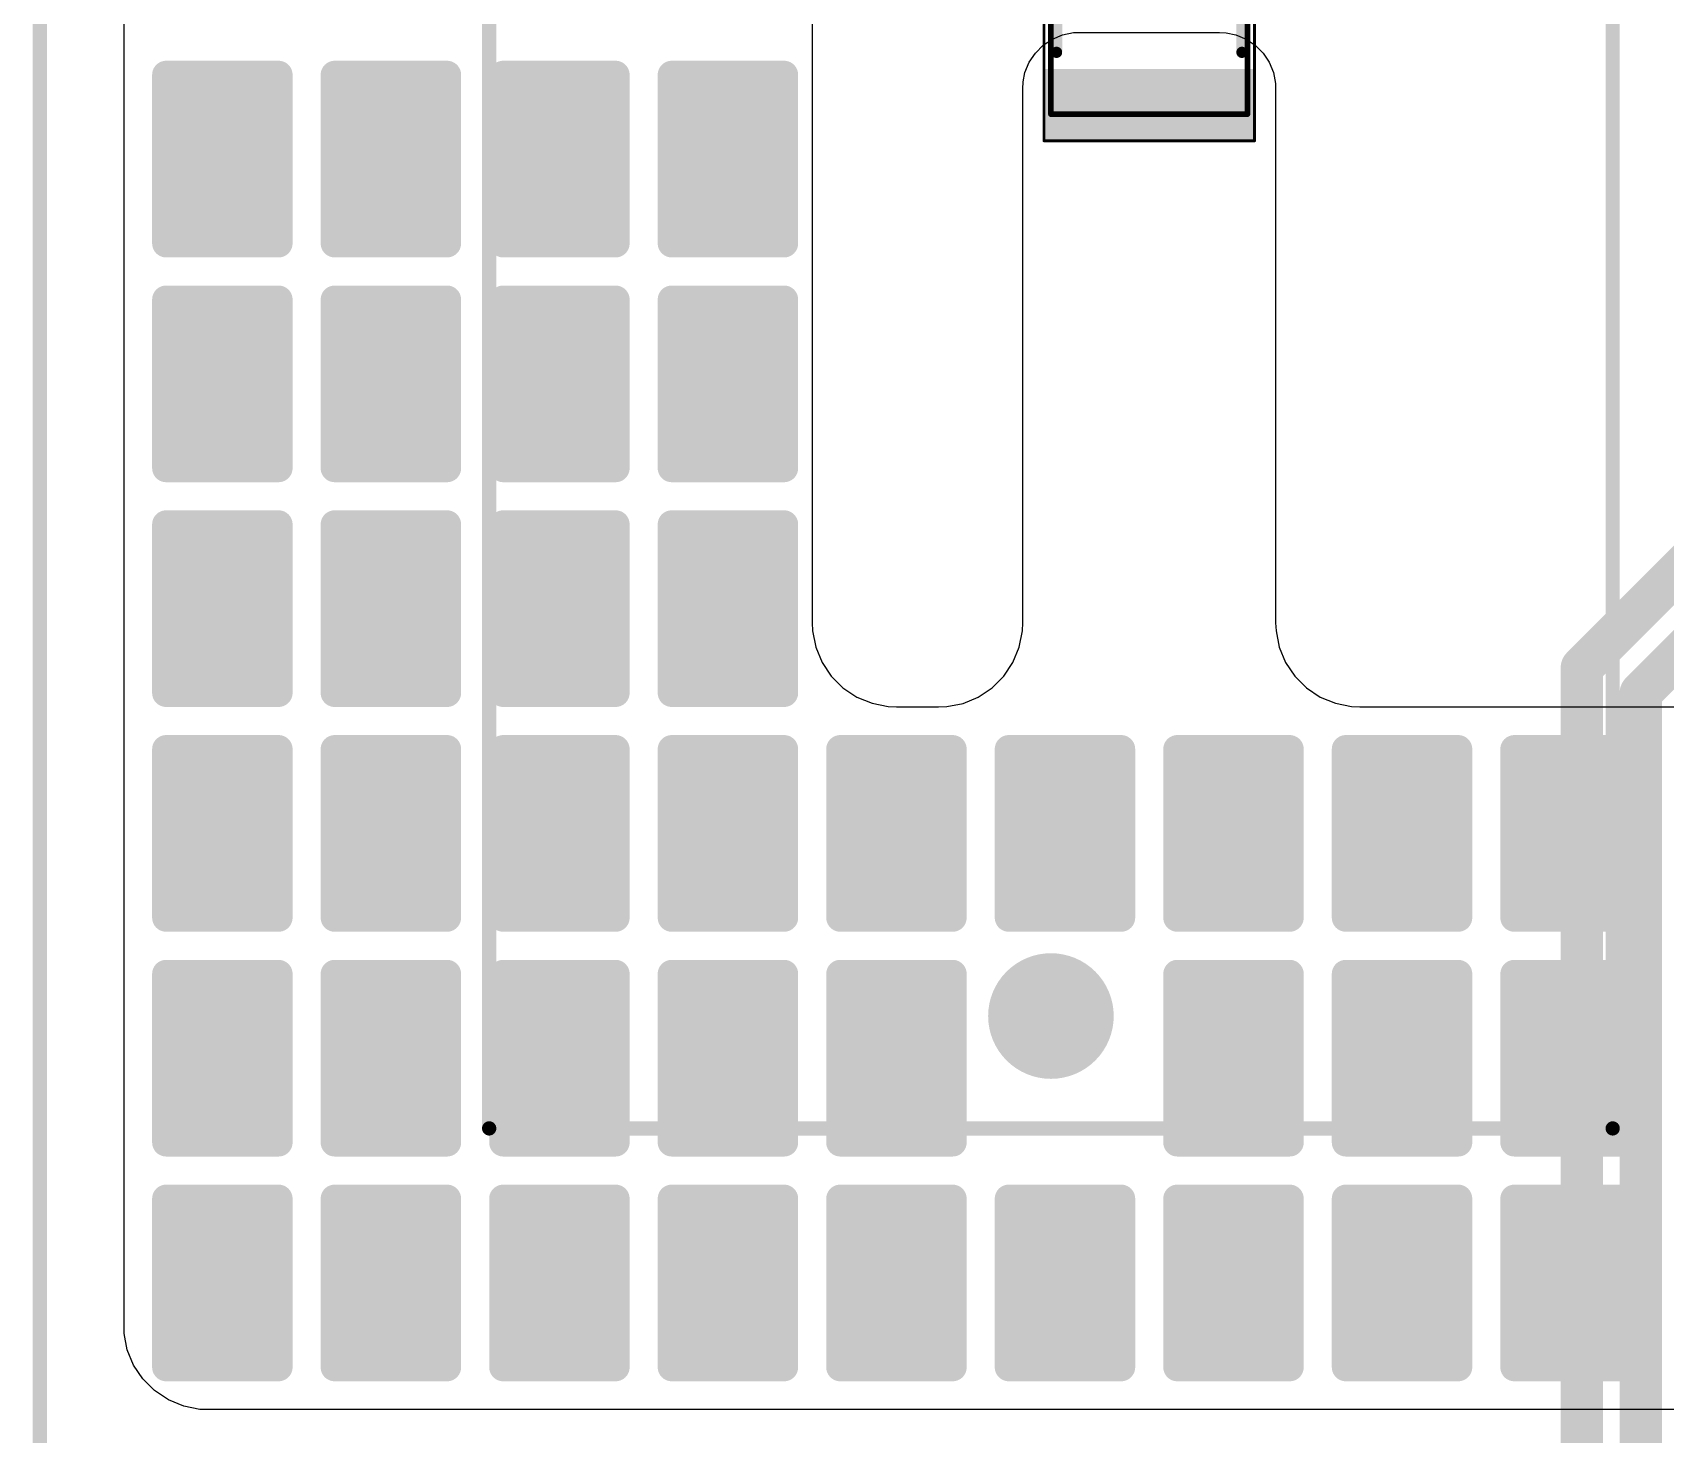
# Model space of a CAD drawing. Header units: millimetres. Extents: x 25 to 183, y 185 to 406.
# Drawn here: x 25.27 to 54.34, y 236.46 to 261.4 of the extents above; entities that cross this region are included whole.
import ezdxf

# ---------------------------------------------------------------- set-up
doc = ezdxf.new("R2010")
doc.units = ezdxf.units.MM
for name, color, linetype in [('BottomLayer', 5, 'Continuous'), ('BottomOverlay', 54, 'Continuous'), ('BottomPaste', 16, 'Continuous'), ('BottomSolder', 6, 'Continuous'), ('Mechanical1', 6, 'Continuous'), ('Mechanical13', 56, 'Continuous'), ('Mechanical15', 56, 'Continuous'), ('MultiLayer', 9, 'Continuous'), ('PadHoleLayer', 156, 'Continuous'), ('TopLayer', 1, 'Continuous'), ('TopOverlay', 2, 'Continuous'), ('TopSolder', 216, 'Continuous')]:
    doc.layers.add(name, color=color, linetype=linetype)

# ---------------------------------------------------------------- blocks, each defined once
blk = doc.blocks.new('MKP_W20_H39_5_L41_5_LS37_5_1870')
at = {"layer": 'BottomLayer', "const_width": 1.016}
for points in [[(-0.508, 0, 1), (0.508, 0, 1)], [(36.992, 0, 1), (38.008, 0, 1)]]:
    blk.add_lwpolyline(points, format="xyb", close=True, dxfattribs=at)
at = {"layer": 'BottomSolder', "const_width": 1.118}
for points in [[(-0.559, 0, 1), (0.559, 0, 1)], [(36.941, 0, 1), (38.059, 0, 1)]]:
    blk.add_lwpolyline(points, format="xyb", close=True, dxfattribs=at)
at = {"layer": 'Mechanical13', "const_width": 0.254}
for points in [[(39.5, 10), (-2, 10)], [(-2, 0.501), (-2, 10)], [(39.5, -10), (39.5, 10)], [(-2, -10), (-2, 0.501)], [(39.5, -10), (-2, -10)]]:
    blk.add_lwpolyline(points, dxfattribs=at)
at = {"layer": 'Mechanical13', "const_width": 0.127}
for points in [[(-2.064, 10, 1), (-1.937, 10, 1)], [(-2.064, 10, 1), (-1.937, 10, 1)], [(39.436, 10, 1), (39.563, 10, 1)], [(39.436, 10, 1), (39.563, 10, 1)], [(-2.064, 0.501, 1), (-1.937, 0.501, 1)], [(-2.064, 0.501, 1), (-1.937, 0.501, 1)], [(-2.064, -10, 1), (-1.937, -10, 1)], [(-2.064, -10, 1), (-1.937, -10, 1)], [(39.436, -10, 1), (39.563, -10, 1)], [(39.436, -10, 1), (39.563, -10, 1)]]:
    blk.add_lwpolyline(points, format="xyb", close=True, dxfattribs=at)
at = {"layer": 'MultiLayer', "const_width": 1.016}
for points in [[(-0.508, 0, 1), (0.508, 0, 1)], [(36.992, 0, 1), (38.008, 0, 1)]]:
    blk.add_lwpolyline(points, format="xyb", close=True, dxfattribs=at)
at = {"layer": 'PadHoleLayer', "const_width": 0.6}
for points in [[(-0.3, 0, 1), (0.3, 0, 1)], [(37.2, 0, 1), (37.8, 0, 1)]]:
    blk.add_lwpolyline(points, format="xyb", close=True, dxfattribs=at)
at = {"layer": 'TopLayer', "const_width": 1.016}
for points in [[(-0.508, 0, 1), (0.508, 0, 1)], [(36.992, 0, 1), (38.008, 0, 1)]]:
    blk.add_lwpolyline(points, format="xyb", close=True, dxfattribs=at)
at = {"layer": 'TopOverlay', "const_width": 0.254}
for points in [[(39.5, 10), (-2, 10)], [(-2, -0.501), (-2, 10)], [(39.5, -10), (39.5, 10)], [(-2, -10), (-2, -0.501)], [(39.5, -10), (-2, -10)]]:
    blk.add_lwpolyline(points, dxfattribs=at)
at = {"layer": 'TopOverlay', "const_width": 0.127}
for points in [[(-2.064, 10, 1), (-1.937, 10, 1)], [(-2.064, 10, 1), (-1.937, 10, 1)], [(39.436, 10, 1), (39.563, 10, 1)], [(39.436, 10, 1), (39.563, 10, 1)], [(-2.064, -0.501, 1), (-1.937, -0.501, 1)], [(-2.064, -0.501, 1), (-1.937, -0.501, 1)], [(-2.064, -10, 1), (-1.937, -10, 1)], [(-2.064, -10, 1), (-1.937, -10, 1)], [(39.436, -10, 1), (39.563, -10, 1)], [(39.436, -10, 1), (39.563, -10, 1)]]:
    blk.add_lwpolyline(points, format="xyb", close=True, dxfattribs=at)
at = {"layer": 'TopSolder', "const_width": 1.118}
for points in [[(-0.559, 0, 1), (0.559, 0, 1)], [(36.941, 0, 1), (38.059, 0, 1)]]:
    blk.add_lwpolyline(points, format="xyb", close=True, dxfattribs=at)
blk = doc.blocks.new('SMD_C_1812_B_1882')
at = {"layer": 'BottomLayer'}
for points in [[(-2.8, 1.75), (-2.8, -1.75), (-1.75, 1.75), (-1.75, -1.75)], [(1.75, 1.75), (1.75, -1.75), (2.8, 1.75), (2.8, -1.75)]]:
    blk.add_solid(points, dxfattribs=at)
at = {"layer": 'BottomOverlay', "const_width": 0.2}
for points in [[(-1.35, 1.65), (1.35, 1.65)], [(-1.35, -1.65), (1.35, -1.65)]]:
    blk.add_lwpolyline(points, dxfattribs=at)
at = {"layer": 'BottomOverlay', "const_width": 0.1}
for points in [[(-1.4, 1.65, 1), (-1.3, 1.65, 1)], [(1.3, 1.65, 1), (1.4, 1.65, 1)], [(-1.4, -1.65, 1), (-1.3, -1.65, 1)], [(1.3, -1.65, 1), (1.4, -1.65, 1)]]:
    blk.add_lwpolyline(points, format="xyb", close=True, dxfattribs=at)
at = {"layer": 'BottomPaste'}
for points in [[(-2.8, 1.75), (-2.8, -1.75), (-1.75, 1.75), (-1.75, -1.75)], [(1.75, 1.75), (1.75, -1.75), (2.8, 1.75), (2.8, -1.75)]]:
    blk.add_solid(points, dxfattribs=at)
at = {"layer": 'BottomSolder'}
for points in [[(-2.902, 1.852), (-2.902, -1.852), (-1.648, 1.852), (-1.648, -1.852)], [(1.648, 1.852), (1.648, -1.852), (2.902, 1.852), (2.902, -1.852)]]:
    blk.add_solid(points, dxfattribs=at)
at = {"layer": 'Mechanical13', "const_width": 0.1}
for points in [[(-2.45, 1.75), (-2.45, -1.75)], [(-2.45, 1.75), (2.45, 1.75)], [(2.45, 1.75), (2.45, -1.75)], [(-2.45, -1.75), (2.45, -1.75)]]:
    blk.add_lwpolyline(points, dxfattribs=at)
at = {"layer": 'Mechanical13', "const_width": 0.05}
for points in [[(-2.475, 1.75, 1), (-2.425, 1.75, 1)], [(-2.475, 1.75, 1), (-2.425, 1.75, 1)], [(2.425, 1.75, 1), (2.475, 1.75, 1)], [(2.425, 1.75, 1), (2.475, 1.75, 1)], [(-2.475, -1.75, 1), (-2.425, -1.75, 1)], [(-2.475, -1.75, 1), (-2.425, -1.75, 1)], [(2.425, -1.75, 1), (2.475, -1.75, 1)], [(2.425, -1.75, 1), (2.475, -1.75, 1)]]:
    blk.add_lwpolyline(points, format="xyb", close=True, dxfattribs=at)
at = {"layer": 'Mechanical15'}
for points, const_width in [([(-2.925, 1.875), (-2.925, -1.875)], 0.05), ([(-2.925, 1.875), (2.925, 1.875)], 0.05), ([(2.925, 1.875), (2.925, -1.875)], 0.05), ([(0, 0.5), (0, -0.5)], 0.1), ([(-0.5, 0), (0.5, 0)], 0.1), ([(-2.925, -1.875), (2.925, -1.875)], 0.05)]:
    blk.add_lwpolyline(points, dxfattribs=dict(at, const_width=const_width))
for points, const_width in [([(-2.937, 1.875, 1), (-2.913, 1.875, 1)], 0.025), ([(-2.937, 1.875, 1), (-2.913, 1.875, 1)], 0.025), ([(2.913, 1.875, 1), (2.937, 1.875, 1)], 0.025), ([(2.913, 1.875, 1), (2.937, 1.875, 1)], 0.025), ([(-0.025, 0.5, 1), (0.025, 0.5, 1)], 0.05), ([(-0.525, 0, 1), (-0.475, 0, 1)], 0.05), ([(0.475, 0, 1), (0.525, 0, 1)], 0.05), ([(-0.025, -0.5, 1), (0.025, -0.5, 1)], 0.05), ([(-2.937, -1.875, 1), (-2.913, -1.875, 1)], 0.025), ([(-2.937, -1.875, 1), (-2.913, -1.875, 1)], 0.025), ([(2.913, -1.875, 1), (2.937, -1.875, 1)], 0.025), ([(2.913, -1.875, 1), (2.937, -1.875, 1)], 0.025)]:
    blk.add_lwpolyline(points, format="xyb", close=True, dxfattribs=dict(at, const_width=const_width))

msp = doc.modelspace()

# ---------------------------------------------------------------- linework, layer by layer
at = {"layer": 'BottomLayer'}
for p, q in [((26.9, 238.4), (26.9, 299.53)), ((39.15, 287.4), (39.15, 250.9)), ((43.426, 261.286), (43.608, 261.362)), ((43.608, 261.362), (43.801, 261.4)), ((43.801, 261.4), (43.9, 261.4)), ((43.9, 261.4), (46.4, 261.4)), ((46.4, 261.4), (46.4, 261.4)), ((46.4, 261.4), (46.4, 261.4)), ((46.4, 261.4), (46.4, 261.4)), ((46.4, 261.4), (46.517, 261.396)), ((46.517, 261.396), (46.692, 261.362)), ((46.692, 261.362), (46.874, 261.286)), ((43.014, 260.874), (43.123, 261.038)), ((43.123, 261.038), (43.262, 261.177)), ((43.262, 261.177), (43.426, 261.286)), ((46.874, 261.286), (47.038, 261.177)), ((47.038, 261.177), (47.177, 261.038)), ((47.177, 261.038), (47.286, 260.874)), ((42.938, 260.692), (43.014, 260.874)), ((47.286, 260.874), (47.362, 260.692)), ((42.9, 260.4), (42.905, 260.525)), ((42.905, 260.525), (42.938, 260.692)), ((47.362, 260.692), (47.4, 260.498)), ((47.4, 260.498), (47.4, 260.4)), ((42.9, 250.9), (42.9, 260.4)), ((42.9, 260.4), (42.9, 260.4)), ((47.4, 260.4), (47.4, 250.9)), ((39.15, 250.9), (39.157, 250.753)), ((42.893, 250.753), (42.9, 250.9)), ((47.4, 250.9), (47.407, 250.753)), ((39.157, 250.753), (39.215, 250.465)), ((42.836, 250.464), (42.893, 250.753)), ((47.407, 250.753), (47.465, 250.465)), ((39.215, 250.465), (39.327, 250.193)), ((42.723, 250.193), (42.836, 250.464)), ((47.465, 250.465), (47.577, 250.193)), ((39.327, 250.193), (39.49, 249.948)), ((42.56, 249.948), (42.723, 250.193)), ((47.577, 250.193), (47.74, 249.948)), ((39.49, 249.948), (39.698, 249.74)), ((39.698, 249.74), (39.943, 249.577)), ((42.107, 249.577), (42.352, 249.74)), ((42.352, 249.74), (42.56, 249.948)), ((47.74, 249.948), (47.948, 249.74)), ((47.948, 249.74), (48.193, 249.577)), ((39.943, 249.577), (40.215, 249.465)), ((40.215, 249.465), (40.503, 249.407)), ((40.503, 249.407), (40.65, 249.4)), ((40.65, 249.4), (41.4, 249.4)), ((41.4, 249.4), (41.547, 249.407)), ((41.547, 249.407), (41.836, 249.464)), ((41.836, 249.464), (42.107, 249.577)), ((48.193, 249.577), (48.465, 249.465)), ((48.465, 249.465), (48.753, 249.407)), ((48.753, 249.407), (48.9, 249.4)), ((48.9, 249.4), (70.4, 249.4)), ((26.9, 238.252), (26.9, 238.4)), ((26.958, 237.962), (26.9, 238.252)), ((27.071, 237.689), (26.958, 237.962)), ((27.235, 237.444), (27.071, 237.689)), ((27.444, 237.235), (27.235, 237.444)), ((27.689, 237.071), (27.444, 237.235)), ((27.962, 236.958), (27.689, 237.071)), ((28.252, 236.9), (27.962, 236.958)), ((28.4, 236.9), (28.252, 236.9)), ((39.15, 236.9), (28.4, 236.9)), ((63.65, 236.9), (39.15, 236.9))]:
    msp.add_line(p, q, dxfattribs=at)
at = {"layer": 'BottomSolder', "const_width": 0.25}
for points in [[(27.525, 260.65, 1), (27.775, 260.65, 1)], [(29.525, 260.65, 1), (29.775, 260.65, 1)], [(30.525, 260.65, 1), (30.775, 260.65, 1)], [(32.525, 260.65, 1), (32.775, 260.65, 1)], [(33.525, 260.65, 1), (33.775, 260.65, 1)], [(35.525, 260.65, 1), (35.775, 260.65, 1)], [(36.525, 260.65, 1), (36.775, 260.65, 1)], [(38.525, 260.65, 1), (38.775, 260.65, 1)], [(27.525, 257.65, 1), (27.775, 257.65, 1)], [(29.525, 257.65, 1), (29.775, 257.65, 1)], [(30.525, 257.65, 1), (30.775, 257.65, 1)], [(32.525, 257.65, 1), (32.775, 257.65, 1)], [(33.525, 257.65, 1), (33.775, 257.65, 1)], [(35.525, 257.65, 1), (35.775, 257.65, 1)], [(36.525, 257.65, 1), (36.775, 257.65, 1)], [(38.525, 257.65, 1), (38.775, 257.65, 1)], [(27.525, 256.65, 1), (27.775, 256.65, 1)], [(29.525, 256.65, 1), (29.775, 256.65, 1)], [(30.525, 256.65, 1), (30.775, 256.65, 1)], [(32.525, 256.65, 1), (32.775, 256.65, 1)], [(33.525, 256.65, 1), (33.775, 256.65, 1)], [(35.525, 256.65, 1), (35.775, 256.65, 1)], [(36.525, 256.65, 1), (36.775, 256.65, 1)], [(38.525, 256.65, 1), (38.775, 256.65, 1)], [(27.525, 253.65, 1), (27.775, 253.65, 1)], [(29.525, 253.65, 1), (29.775, 253.65, 1)], [(30.525, 253.65, 1), (30.775, 253.65, 1)], [(32.525, 253.65, 1), (32.775, 253.65, 1)], [(33.525, 253.65, 1), (33.775, 253.65, 1)], [(35.525, 253.65, 1), (35.775, 253.65, 1)], [(36.525, 253.65, 1), (36.775, 253.65, 1)], [(38.525, 253.65, 1), (38.775, 253.65, 1)], [(27.525, 252.65, 1), (27.775, 252.65, 1)], [(29.525, 252.65, 1), (29.775, 252.65, 1)], [(30.525, 252.65, 1), (30.775, 252.65, 1)], [(32.525, 252.65, 1), (32.775, 252.65, 1)], [(33.525, 252.65, 1), (33.775, 252.65, 1)], [(35.525, 252.65, 1), (35.775, 252.65, 1)], [(36.525, 252.65, 1), (36.775, 252.65, 1)], [(38.525, 252.65, 1), (38.775, 252.65, 1)], [(27.525, 249.65, 1), (27.775, 249.65, 1)], [(29.525, 249.65, 1), (29.775, 249.65, 1)], [(30.525, 249.65, 1), (30.775, 249.65, 1)], [(32.525, 249.65, 1), (32.775, 249.65, 1)], [(33.525, 249.65, 1), (33.775, 249.65, 1)], [(35.525, 249.65, 1), (35.775, 249.65, 1)], [(36.525, 249.65, 1), (36.775, 249.65, 1)], [(38.525, 249.65, 1), (38.775, 249.65, 1)], [(27.525, 248.65, 1), (27.775, 248.65, 1)], [(29.525, 248.65, 1), (29.775, 248.65, 1)], [(30.525, 248.65, 1), (30.775, 248.65, 1)], [(32.525, 248.65, 1), (32.775, 248.65, 1)], [(33.525, 248.65, 1), (33.775, 248.65, 1)], [(35.525, 248.65, 1), (35.775, 248.65, 1)], [(36.525, 248.65, 1), (36.775, 248.65, 1)], [(38.525, 248.65, 1), (38.775, 248.65, 1)], [(39.525, 248.65, 1), (39.775, 248.65, 1)], [(41.525, 248.65, 1), (41.775, 248.65, 1)], [(42.525, 248.65, 1), (42.775, 248.65, 1)], [(44.525, 248.65, 1), (44.775, 248.65, 1)], [(45.525, 248.65, 1), (45.775, 248.65, 1)], [(47.525, 248.65, 1), (47.775, 248.65, 1)], [(48.525, 248.65, 1), (48.775, 248.65, 1)], [(50.525, 248.65, 1), (50.775, 248.65, 1)], [(51.525, 248.65, 1), (51.775, 248.65, 1)], [(53.525, 248.65, 1), (53.775, 248.65, 1)], [(27.525, 245.65, 1), (27.775, 245.65, 1)], [(29.525, 245.65, 1), (29.775, 245.65, 1)], [(30.525, 245.65, 1), (30.775, 245.65, 1)], [(32.525, 245.65, 1), (32.775, 245.65, 1)], [(33.525, 245.65, 1), (33.775, 245.65, 1)], [(35.525, 245.65, 1), (35.775, 245.65, 1)], [(36.525, 245.65, 1), (36.775, 245.65, 1)], [(38.525, 245.65, 1), (38.775, 245.65, 1)], [(39.525, 245.65, 1), (39.775, 245.65, 1)], [(41.525, 245.65, 1), (41.775, 245.65, 1)], [(42.525, 245.65, 1), (42.775, 245.65, 1)], [(44.525, 245.65, 1), (44.775, 245.65, 1)], [(45.525, 245.65, 1), (45.775, 245.65, 1)], [(47.525, 245.65, 1), (47.775, 245.65, 1)], [(48.525, 245.65, 1), (48.775, 245.65, 1)], [(50.525, 245.65, 1), (50.775, 245.65, 1)], [(51.525, 245.65, 1), (51.775, 245.65, 1)], [(53.525, 245.65, 1), (53.775, 245.65, 1)], [(27.525, 244.65, 1), (27.775, 244.65, 1)], [(29.525, 244.65, 1), (29.775, 244.65, 1)], [(30.525, 244.65, 1), (30.775, 244.65, 1)], [(32.525, 244.65, 1), (32.775, 244.65, 1)], [(33.525, 244.65, 1), (33.775, 244.65, 1)], [(35.525, 244.65, 1), (35.775, 244.65, 1)], [(36.525, 244.65, 1), (36.775, 244.65, 1)], [(38.525, 244.65, 1), (38.775, 244.65, 1)], [(39.525, 244.65, 1), (39.775, 244.65, 1)], [(41.525, 244.65, 1), (41.775, 244.65, 1)], [(45.525, 244.65, 1), (45.775, 244.65, 1)], [(47.525, 244.65, 1), (47.775, 244.65, 1)], [(48.525, 244.65, 1), (48.775, 244.65, 1)], [(50.525, 244.65, 1), (50.775, 244.65, 1)], [(51.525, 244.65, 1), (51.775, 244.65, 1)], [(53.525, 244.65, 1), (53.775, 244.65, 1)], [(27.525, 241.65, 1), (27.775, 241.65, 1)], [(29.525, 241.65, 1), (29.775, 241.65, 1)], [(30.525, 241.65, 1), (30.775, 241.65, 1)], [(32.525, 241.65, 1), (32.775, 241.65, 1)], [(33.525, 241.65, 1), (33.775, 241.65, 1)], [(35.525, 241.65, 1), (35.775, 241.65, 1)], [(36.525, 241.65, 1), (36.775, 241.65, 1)], [(38.525, 241.65, 1), (38.775, 241.65, 1)], [(39.525, 241.65, 1), (39.775, 241.65, 1)], [(41.525, 241.65, 1), (41.775, 241.65, 1)], [(45.525, 241.65, 1), (45.775, 241.65, 1)], [(47.525, 241.65, 1), (47.775, 241.65, 1)], [(48.525, 241.65, 1), (48.775, 241.65, 1)], [(50.525, 241.65, 1), (50.775, 241.65, 1)], [(51.525, 241.65, 1), (51.775, 241.65, 1)], [(53.525, 241.65, 1), (53.775, 241.65, 1)], [(27.525, 240.65, 1), (27.775, 240.65, 1)], [(29.525, 240.65, 1), (29.775, 240.65, 1)], [(30.525, 240.65, 1), (30.775, 240.65, 1)], [(32.525, 240.65, 1), (32.775, 240.65, 1)], [(33.525, 240.65, 1), (33.775, 240.65, 1)], [(35.525, 240.65, 1), (35.775, 240.65, 1)], [(36.525, 240.65, 1), (36.775, 240.65, 1)], [(38.525, 240.65, 1), (38.775, 240.65, 1)], [(39.525, 240.65, 1), (39.775, 240.65, 1)], [(41.525, 240.65, 1), (41.775, 240.65, 1)], [(42.525, 240.65, 1), (42.775, 240.65, 1)], [(44.525, 240.65, 1), (44.775, 240.65, 1)], [(45.525, 240.65, 1), (45.775, 240.65, 1)], [(47.525, 240.65, 1), (47.775, 240.65, 1)], [(48.525, 240.65, 1), (48.775, 240.65, 1)], [(50.525, 240.65, 1), (50.775, 240.65, 1)], [(51.525, 240.65, 1), (51.775, 240.65, 1)], [(53.525, 240.65, 1), (53.775, 240.65, 1)], [(27.525, 237.65, 1), (27.775, 237.65, 1)], [(29.525, 237.65, 1), (29.775, 237.65, 1)], [(30.525, 237.65, 1), (30.775, 237.65, 1)], [(32.525, 237.65, 1), (32.775, 237.65, 1)], [(33.525, 237.65, 1), (33.775, 237.65, 1)], [(35.525, 237.65, 1), (35.775, 237.65, 1)], [(36.525, 237.65, 1), (36.775, 237.65, 1)], [(38.525, 237.65, 1), (38.775, 237.65, 1)], [(39.525, 237.65, 1), (39.775, 237.65, 1)], [(41.525, 237.65, 1), (41.775, 237.65, 1)], [(42.525, 237.65, 1), (42.775, 237.65, 1)], [(44.525, 237.65, 1), (44.775, 237.65, 1)], [(45.525, 237.65, 1), (45.775, 237.65, 1)], [(47.525, 237.65, 1), (47.775, 237.65, 1)], [(48.525, 237.65, 1), (48.775, 237.65, 1)], [(50.525, 237.65, 1), (50.775, 237.65, 1)], [(51.525, 237.65, 1), (51.775, 237.65, 1)], [(53.525, 237.65, 1), (53.775, 237.65, 1)]]:
    msp.add_lwpolyline(points, format="xyb", close=True, dxfattribs=at)
at = {"layer": 'BottomSolder'}
for points in [[(29.65, 257.4), (29.65, 260.9), (27.65, 257.4), (27.65, 260.9)], [(32.65, 257.4), (32.65, 260.9), (30.65, 257.4), (30.65, 260.9)], [(35.65, 257.4), (35.65, 260.9), (33.65, 257.4), (33.65, 260.9)], [(38.65, 257.4), (38.65, 260.9), (36.65, 257.4), (36.65, 260.9)], [(29.9, 257.65), (29.9, 260.65), (27.4, 257.65), (27.4, 260.65)], [(32.9, 257.65), (32.9, 260.65), (30.4, 257.65), (30.4, 260.65)], [(35.9, 257.65), (35.9, 260.65), (33.4, 257.65), (33.4, 260.65)], [(38.9, 257.65), (38.9, 260.65), (36.4, 257.65), (36.4, 260.65)], [(29.9, 253.65), (29.9, 256.65), (27.4, 253.65), (27.4, 256.65)], [(29.65, 253.4), (29.65, 256.9), (27.65, 253.4), (27.65, 256.9)], [(32.9, 253.65), (32.9, 256.65), (30.4, 253.65), (30.4, 256.65)], [(32.65, 253.4), (32.65, 256.9), (30.65, 253.4), (30.65, 256.9)], [(35.9, 253.65), (35.9, 256.65), (33.4, 253.65), (33.4, 256.65)], [(35.65, 253.4), (35.65, 256.9), (33.65, 253.4), (33.65, 256.9)], [(38.9, 253.65), (38.9, 256.65), (36.4, 253.65), (36.4, 256.65)], [(38.65, 253.4), (38.65, 256.9), (36.65, 253.4), (36.65, 256.9)], [(29.65, 249.4), (29.65, 252.9), (27.65, 249.4), (27.65, 252.9)], [(32.65, 249.4), (32.65, 252.9), (30.65, 249.4), (30.65, 252.9)], [(35.65, 249.4), (35.65, 252.9), (33.65, 249.4), (33.65, 252.9)], [(38.65, 249.4), (38.65, 252.9), (36.65, 249.4), (36.65, 252.9)], [(29.9, 249.65), (29.9, 252.65), (27.4, 249.65), (27.4, 252.65)], [(32.9, 249.65), (32.9, 252.65), (30.4, 249.65), (30.4, 252.65)], [(35.9, 249.65), (35.9, 252.65), (33.4, 249.65), (33.4, 252.65)], [(38.9, 249.65), (38.9, 252.65), (36.4, 249.65), (36.4, 252.65)], [(29.65, 245.4), (29.65, 248.9), (27.65, 245.4), (27.65, 248.9)], [(32.65, 245.4), (32.65, 248.9), (30.65, 245.4), (30.65, 248.9)], [(35.65, 245.4), (35.65, 248.9), (33.65, 245.4), (33.65, 248.9)], [(38.65, 245.4), (38.65, 248.9), (36.65, 245.4), (36.65, 248.9)], [(41.65, 245.4), (41.65, 248.9), (39.65, 245.4), (39.65, 248.9)], [(44.65, 245.4), (44.65, 248.9), (42.65, 245.4), (42.65, 248.9)], [(47.65, 245.4), (47.65, 248.9), (45.65, 245.4), (45.65, 248.9)], [(50.65, 245.4), (50.65, 248.9), (48.65, 245.4), (48.65, 248.9)], [(53.65, 245.4), (53.65, 248.9), (51.65, 245.4), (51.65, 248.9)], [(29.9, 245.65), (29.9, 248.65), (27.4, 245.65), (27.4, 248.65)], [(32.9, 245.65), (32.9, 248.65), (30.4, 245.65), (30.4, 248.65)], [(35.9, 245.65), (35.9, 248.65), (33.4, 245.65), (33.4, 248.65)], [(38.9, 245.65), (38.9, 248.65), (36.4, 245.65), (36.4, 248.65)], [(41.9, 245.65), (41.9, 248.65), (39.4, 245.65), (39.4, 248.65)], [(44.9, 245.65), (44.9, 248.65), (42.4, 245.65), (42.4, 248.65)], [(47.9, 245.65), (47.9, 248.65), (45.4, 245.65), (45.4, 248.65)], [(50.9, 245.65), (50.9, 248.65), (48.4, 245.65), (48.4, 248.65)], [(53.9, 245.65), (53.9, 248.65), (51.4, 245.65), (51.4, 248.65)], [(29.65, 241.4), (29.65, 244.9), (27.65, 241.4), (27.65, 244.9)], [(32.65, 241.4), (32.65, 244.9), (30.65, 241.4), (30.65, 244.9)], [(35.65, 241.4), (35.65, 244.9), (33.65, 241.4), (33.65, 244.9)], [(38.65, 241.4), (38.65, 244.9), (36.65, 241.4), (36.65, 244.9)], [(41.65, 241.4), (41.65, 244.9), (39.65, 241.4), (39.65, 244.9)], [(47.65, 241.4), (47.65, 244.9), (45.65, 241.4), (45.65, 244.9)], [(50.65, 241.4), (50.65, 244.9), (48.65, 241.4), (48.65, 244.9)], [(53.65, 241.4), (53.65, 244.9), (51.65, 241.4), (51.65, 244.9)], [(29.9, 241.65), (29.9, 244.65), (27.4, 241.65), (27.4, 244.65)], [(32.9, 241.65), (32.9, 244.65), (30.4, 241.65), (30.4, 244.65)], [(35.9, 241.65), (35.9, 244.65), (33.4, 241.65), (33.4, 244.65)], [(38.9, 241.65), (38.9, 244.65), (36.4, 241.65), (36.4, 244.65)], [(41.9, 241.65), (41.9, 244.65), (39.4, 241.65), (39.4, 244.65)], [(47.9, 241.65), (47.9, 244.65), (45.4, 241.65), (45.4, 244.65)], [(50.9, 241.65), (50.9, 244.65), (48.4, 241.65), (48.4, 244.65)], [(53.9, 241.65), (53.9, 244.65), (51.4, 241.65), (51.4, 244.65)], [(29.65, 237.4), (29.65, 240.9), (27.65, 237.4), (27.65, 240.9)], [(32.65, 237.4), (32.65, 240.9), (30.65, 237.4), (30.65, 240.9)], [(35.65, 237.4), (35.65, 240.9), (33.65, 237.4), (33.65, 240.9)], [(38.65, 237.4), (38.65, 240.9), (36.65, 237.4), (36.65, 240.9)], [(41.65, 237.4), (41.65, 240.9), (39.65, 237.4), (39.65, 240.9)], [(44.65, 237.4), (44.65, 240.9), (42.65, 237.4), (42.65, 240.9)], [(47.65, 237.4), (47.65, 240.9), (45.65, 237.4), (45.65, 240.9)], [(50.65, 237.4), (50.65, 240.9), (48.65, 237.4), (48.65, 240.9)], [(53.65, 237.4), (53.65, 240.9), (51.65, 237.4), (51.65, 240.9)], [(29.9, 237.65), (29.9, 240.65), (27.4, 237.65), (27.4, 240.65)], [(32.9, 237.65), (32.9, 240.65), (30.4, 237.65), (30.4, 240.65)], [(35.9, 237.65), (35.9, 240.65), (33.4, 237.65), (33.4, 240.65)], [(38.9, 237.65), (38.9, 240.65), (36.4, 237.65), (36.4, 240.65)], [(41.9, 237.65), (41.9, 240.65), (39.4, 237.65), (39.4, 240.65)], [(44.9, 237.65), (44.9, 240.65), (42.4, 237.65), (42.4, 240.65)], [(47.9, 237.65), (47.9, 240.65), (45.4, 237.65), (45.4, 240.65)], [(50.9, 237.65), (50.9, 240.65), (48.4, 237.65), (48.4, 240.65)], [(53.9, 237.65), (53.9, 240.65), (51.4, 237.65), (51.4, 240.65)]]:
    msp.add_solid(points, dxfattribs=at)
at = {"layer": 'Mechanical1', "const_width": 0.254}
msp.add_lwpolyline([(25.4, 190.4), (25.4, 400.4)], dxfattribs=at)
at = {"layer": 'TopLayer', "const_width": 0.75}
for points in [[(52.85, 250.1), (59.59, 256.84)], [(53.9, 249.65), (60.875, 256.625)], [(52.85, 222.85), (52.85, 250.1)], [(53.9, 222.4), (53.9, 249.65)]]:
    msp.add_lwpolyline(points, dxfattribs=at)
at = {"layer": 'TopLayer', "const_width": 0.375}
for points in [[(52.662, 250.1, 1), (53.037, 250.1, 1)], [(52.662, 250.1, 1), (53.037, 250.1, 1)], [(53.712, 249.65, 1), (54.087, 249.65, 1)], [(53.712, 249.65, 1), (54.087, 249.65, 1)]]:
    msp.add_lwpolyline(points, format="xyb", close=True, dxfattribs=at)

# ---------------------------------------------------------------- block references
for name, p, rotation in [('MKP_W20_H39_5_L41_5_LS37_5_1870', (43.4, 281.4), 270), ('SMD_C_1812_B_1882', (45.15, 262.4), 90)]:
    msp.add_blockref(name, p, dxfattribs=dict(rotation=rotation))

doc.saveas('drawing.dxf')
